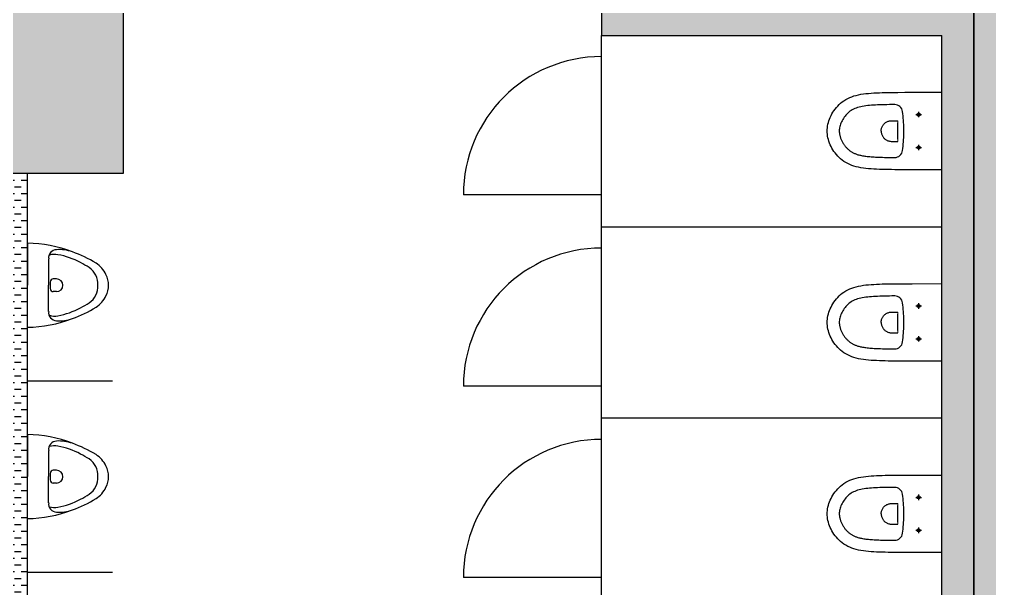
# Model space of a CAD drawing. Extents: x 259761 to 283296, y -701091 to -693683.
# Drawn here: x 260817.9 to 261274.1, y -698830.5 to -698562.9 of the extents above; entities that cross this region are included whole.
import ezdxf

# ---------------------------------------------------------------- set-up
doc = ezdxf.new("R2010")
doc.units = 0
doc.header["$MEASUREMENT"] = 0
doc.layers.get('0').update_dxf_attribs({"linetype": 'CONTINUOUS'})
doc.layers.add('A-FLOR-FIXT', color=146, linetype='CONTINUOUS')
doc.layers.add('MKDU0', color=50, linetype='CONTINUOUS')
pattern_1 = [(0, (256351.4238, -647212.943), (3.175, 3.175), [3.175, -3.175])]

# ---------------------------------------------------------------- blocks, each defined once
blk = doc.blocks.new('KLOZET')
at = {"linetype": 'Continuous'}
for p, q in [((-10.31, 50.18), (-9.56, 50.72)), ((-9.56, 50.72), (-8.8, 51.22)), ((-8.8, 51.22), (-8.02, 51.67)), ((-8.02, 51.67), (-7.24, 52.08)), ((-7.24, 52.08), (-6.44, 52.46)), ((-6.44, 52.46), (-5.63, 52.79)), ((-5.63, 52.79), (-4.81, 53.09)), ((-4.81, 53.09), (-3.99, 53.34)), ((-3.99, 53.34), (-3.16, 53.55)), ((-3.16, 53.55), (-2.34, 53.71)), ((-2.34, 53.71), (-1.51, 53.83)), ((-1.51, 53.83), (-0.69, 53.89)), ((-0.69, 53.89), (0, 53.91)), ((0, 53.91), (0.69, 53.89)), ((0.69, 53.89), (1.51, 53.83)), ((1.51, 53.83), (2.34, 53.71)), ((2.34, 53.71), (3.16, 53.55)), ((3.16, 53.55), (3.99, 53.34)), ((3.99, 53.34), (4.81, 53.09)), ((4.81, 53.09), (5.63, 52.79)), ((5.63, 52.79), (6.44, 52.46)), ((6.44, 52.46), (7.24, 52.08)), ((7.24, 52.08), (8.02, 51.67)), ((8.02, 51.67), (8.8, 51.22)), ((8.8, 51.22), (9.56, 50.72)), ((9.56, 50.72), (10.31, 50.18)), ((-14.81, 45.18), (-14.27, 46.03)), ((-14.27, 46.03), (-13.69, 46.84)), ((-13.69, 46.84), (-13.07, 47.6)), ((-13.07, 47.6), (-12.43, 48.31)), ((-12.43, 48.31), (-11.75, 48.97)), ((-11.75, 48.97), (-11.04, 49.6)), ((-11.04, 49.6), (-10.31, 50.18)), ((-6.71, 45.76), (-6.99, 45.54)), ((-6.42, 45.96), (-6.71, 45.76)), ((-6.13, 46.16), (-6.42, 45.96)), ((-5.82, 46.36), (-6.13, 46.16)), ((-5.51, 46.54), (-5.82, 46.36)), ((-5.2, 46.72), (-5.51, 46.54)), ((-4.89, 46.89), (-5.2, 46.72)), ((-4.57, 47.05), (-4.89, 46.89)), ((-4.25, 47.2), (-4.57, 47.05)), ((-3.93, 47.34), (-4.25, 47.2)), ((-3.6, 47.47), (-3.93, 47.34)), ((-3.28, 47.59), (-3.6, 47.47)), ((-2.97, 47.7), (-3.28, 47.59)), ((-2.65, 47.8), (-2.97, 47.7)), ((-2.35, 47.89), (-2.65, 47.8)), ((-2.06, 47.96), (-2.35, 47.89)), ((-1.77, 48.03), (-2.06, 47.96)), ((-1.5, 48.08), (-1.77, 48.03)), ((-1.23, 48.13), (-1.5, 48.08)), ((-0.97, 48.16), (-1.23, 48.13)), ((-0.71, 48.19), (-0.97, 48.16)), ((-0.47, 48.21), (-0.71, 48.19)), ((-0.23, 48.22), (-0.47, 48.21)), ((0, 48.22), (-0.23, 48.22)), ((0.5, 48.21), (0, 48.22)), ((1.01, 48.16), (0.5, 48.21)), ((1.53, 48.07), (1.01, 48.16)), ((2.07, 47.96), (1.53, 48.07)), ((2.62, 47.81), (2.07, 47.96)), ((3.18, 47.63), (2.62, 47.81)), ((3.74, 47.42), (3.18, 47.63)), ((4.31, 47.17), (3.74, 47.42)), ((4.87, 46.9), (4.31, 47.17)), ((5.42, 46.6), (4.87, 46.9)), ((5.96, 46.27), (5.42, 46.6)), ((6.49, 45.92), (5.96, 46.27)), ((7.01, 45.53), (6.49, 45.92)), ((10.31, 50.18), (11.04, 49.6)), ((11.04, 49.6), (11.75, 48.97)), ((11.75, 48.97), (12.43, 48.31)), ((12.43, 48.31), (13.07, 47.6)), ((13.07, 47.6), (13.69, 46.84)), ((13.69, 46.84), (14.27, 46.03)), ((14.27, 46.03), (14.81, 45.18)), ((-16.79, 40.28), (-16.49, 41.34)), ((-16.49, 41.34), (-16.14, 42.36)), ((-16.14, 42.36), (-15.75, 43.34)), ((-15.75, 43.34), (-15.3, 44.28)), ((-15.3, 44.28), (-14.81, 45.18)), ((-10.5, 41.11), (-10.63, 40.81)), ((-10.36, 41.4), (-10.5, 41.11)), ((-10.22, 41.69), (-10.36, 41.4)), ((-10.08, 41.96), (-10.22, 41.69)), ((-9.93, 42.23), (-10.08, 41.96)), ((-9.77, 42.49), (-9.93, 42.23)), ((-9.61, 42.75), (-9.77, 42.49)), ((-9.44, 43), (-9.61, 42.75)), ((-9.26, 43.24), (-9.44, 43)), ((-9.08, 43.48), (-9.26, 43.24)), ((-8.88, 43.72), (-9.08, 43.48)), ((-8.68, 43.96), (-8.88, 43.72)), ((-8.47, 44.19), (-8.68, 43.96)), ((-8.25, 44.43), (-8.47, 44.19)), ((-8.02, 44.66), (-8.25, 44.43)), ((-7.78, 44.88), (-8.02, 44.66)), ((-7.53, 45.11), (-7.78, 44.88)), ((-7.26, 45.33), (-7.53, 45.11)), ((-6.99, 45.54), (-7.26, 45.33)), ((7.51, 45.12), (7.01, 45.53)), ((7.99, 44.68), (7.51, 45.12)), ((8.44, 44.22), (7.99, 44.68)), ((8.87, 43.74), (8.44, 44.22)), ((9.27, 43.23), (8.87, 43.74)), ((9.64, 42.7), (9.27, 43.23)), ((9.98, 42.14), (9.64, 42.7)), ((10.29, 41.55), (9.98, 42.14)), ((10.57, 40.94), (10.29, 41.55)), ((14.81, 45.18), (15.3, 44.28)), ((15.3, 44.28), (15.75, 43.34)), ((15.75, 43.34), (16.14, 42.36)), ((16.14, 42.36), (16.49, 41.34)), ((16.49, 41.34), (16.79, 40.28)), ((-17.61, 35.73), (-17.46, 36.91)), ((-17.46, 36.91), (-17.27, 38.06)), ((-17.27, 38.06), (-17.05, 39.19)), ((-17.05, 39.19), (-16.79, 40.28)), ((-11.69, 36.75), (-11.77, 36.22)), ((-11.61, 37.25), (-11.69, 36.75)), ((-11.52, 37.73), (-11.61, 37.25)), ((-11.42, 38.19), (-11.52, 37.73)), ((-11.32, 38.62), (-11.42, 38.19)), ((-11.22, 39.04), (-11.32, 38.62)), ((-11.11, 39.43), (-11.22, 39.04)), ((-10.99, 39.8), (-11.11, 39.43)), ((-10.87, 40.16), (-10.99, 39.8)), ((-10.75, 40.49), (-10.87, 40.16)), ((-10.63, 40.81), (-10.75, 40.49)), ((10.82, 40.29), (10.57, 40.94)), ((11.05, 39.61), (10.82, 40.29)), ((11.25, 38.9), (11.05, 39.61)), ((11.43, 38.16), (11.25, 38.9)), ((11.58, 37.39), (11.43, 38.16)), ((11.72, 36.58), (11.58, 37.39)), ((11.84, 35.74), (11.72, 36.58)), ((16.79, 40.28), (17.05, 39.19)), ((17.05, 39.19), (17.27, 38.06)), ((17.27, 38.06), (17.46, 36.91)), ((17.46, 36.91), (17.61, 35.73)), ((-17.98, 30.7), (-17.91, 32)), ((-17.91, 32), (-17.83, 33.28)), ((-17.83, 33.28), (-17.73, 34.52)), ((-17.73, 34.52), (-17.61, 35.73)), ((-12.14, 32.56), (-12.19, 31.86)), ((-12.09, 33.24), (-12.14, 32.56)), ((-12.04, 33.89), (-12.09, 33.24)), ((-11.98, 34.51), (-12.04, 33.89)), ((-11.92, 35.1), (-11.98, 34.51)), ((-11.85, 35.68), (-11.92, 35.1)), ((-11.77, 36.22), (-11.85, 35.68)), ((11.94, 34.87), (11.84, 35.74)), ((12.03, 33.98), (11.94, 34.87)), ((12.11, 33.06), (12.03, 33.98)), ((12.17, 32.12), (12.11, 33.06)), ((12.23, 31.16), (12.17, 32.12)), ((17.61, 35.73), (17.73, 34.52)), ((17.73, 34.52), (17.83, 33.28)), ((17.83, 33.28), (17.91, 32)), ((17.91, 32), (17.98, 30.7)), ((-18.11, 26.6), (-18.08, 28)), ((-18.08, 28), (-18.03, 29.37)), ((-18.03, 29.37), (-17.98, 30.7)), ((-12.35, 27.92), (-12.37, 27.04)), ((-12.32, 28.77), (-12.35, 27.92)), ((-12.29, 29.59), (-12.32, 28.77)), ((-12.26, 30.38), (-12.29, 29.59)), ((-12.23, 31.13), (-12.26, 30.38)), ((-12.19, 31.86), (-12.23, 31.13)), ((-3.06, 27.44), (-3.31, 27.23)), ((-2.8, 27.64), (-3.06, 27.44)), ((-2.52, 27.82), (-2.8, 27.64)), ((-2.23, 27.98), (-2.52, 27.82)), ((-1.93, 28.12), (-2.23, 27.98)), ((-1.63, 28.24), (-1.93, 28.12)), ((-1.31, 28.35), (-1.63, 28.24)), ((-0.99, 28.42), (-1.31, 28.35)), ((-0.66, 28.48), (-0.99, 28.42)), ((-0.33, 28.51), (-0.66, 28.48)), ((0, 28.52), (-0.33, 28.51)), ((0, 28.52), (0.33, 28.51)), ((0.33, 28.51), (0.66, 28.48)), ((0.66, 28.48), (0.99, 28.42)), ((0.99, 28.42), (1.31, 28.34)), ((1.31, 28.34), (1.63, 28.24)), ((1.63, 28.24), (1.94, 28.12)), ((1.94, 28.12), (2.24, 27.98)), ((2.24, 27.98), (2.53, 27.82)), ((2.53, 27.82), (2.8, 27.64)), ((2.8, 27.64), (3.07, 27.44)), ((3.07, 27.44), (3.31, 27.22)), ((12.27, 30.19), (12.23, 31.16)), ((12.31, 29.17), (12.27, 30.19)), ((12.34, 28.11), (12.31, 29.17)), ((12.37, 27.02), (12.34, 28.11)), ((17.98, 30.7), (18.03, 29.37)), ((18.03, 29.37), (18.08, 28)), ((18.08, 28), (18.11, 26.6)), ((-18.17, 22.18), (-18.16, 23.7)), ((-18.16, 23.7), (-18.14, 25.17)), ((-18.14, 25.17), (-18.11, 26.6)), ((-12.43, 23.21), (-12.44, 22.17)), ((-12.42, 24.22), (-12.43, 23.21)), ((-12.4, 25.19), (-12.42, 24.22)), ((-12.39, 26.14), (-12.4, 25.19)), ((-12.37, 27.04), (-12.39, 26.14)), ((-4.86, 23.9), (-4.87, 23.51)), ((-4.87, 23.51), (-4.85, 20.77)), ((-4.83, 24.28), (-4.86, 23.9)), ((-4.77, 24.65), (-4.83, 24.28)), ((-4.68, 24.99), (-4.77, 24.65)), ((-4.57, 25.33), (-4.68, 24.99)), ((-4.44, 25.64), (-4.57, 25.33)), ((-4.3, 25.94), (-4.44, 25.64)), ((-4.13, 26.23), (-4.3, 25.94)), ((-3.95, 26.5), (-4.13, 26.23)), ((-3.75, 26.76), (-3.95, 26.5)), ((-3.54, 27), (-3.75, 26.76)), ((-3.31, 27.23), (-3.54, 27)), ((3.31, 27.22), (3.55, 26.99)), ((3.55, 26.99), (3.76, 26.75)), ((3.76, 26.75), (3.96, 26.49)), ((3.96, 26.49), (4.14, 26.21)), ((4.14, 26.21), (4.31, 25.92)), ((4.31, 25.92), (4.45, 25.62)), ((4.45, 25.62), (4.58, 25.3)), ((4.58, 25.3), (4.69, 24.97)), ((4.69, 24.97), (4.77, 24.62)), ((4.77, 24.62), (4.83, 24.26)), ((4.83, 24.26), (4.86, 23.88)), ((4.87, 23.49), (4.85, 20.77)), ((4.86, 23.88), (4.87, 23.49)), ((12.39, 25.87), (12.37, 27.02)), ((12.41, 24.68), (12.39, 25.87)), ((12.43, 23.45), (12.41, 24.68)), ((12.44, 22.17), (12.43, 23.45)), ((18.11, 26.6), (18.14, 25.17)), ((18.14, 25.17), (18.16, 23.7)), ((18.16, 23.7), (18.17, 22.18)), ((-18.21, 17.38), (-18.19, 20.63)), ((-18.19, 20.63), (-18.17, 22.18)), ((-9.17, 18.44), (-8.15, 18.32)), ((-8.15, 18.32), (-7.14, 18.22)), ((-3.85, 20.77), (-2.1, 20.76)), ((-2.1, 20.76), (-0.41, 20.76)), ((-0.41, 20.76), (1.67, 20.76)), ((1.67, 20.76), (3.41, 20.76)), ((3.41, 20.76), (3.85, 20.77)), ((7.14, 18.22), (8.15, 18.32)), ((8.15, 18.32), (9.17, 18.44)), ((18.17, 22.18), (18.19, 20.63)), ((18.19, 20.63), (18.21, 17.38)), ((-18.23, 12.14), (-18.21, 17.38)), ((-7.14, 18.22), (-6.12, 18.13)), ((-6.12, 18.13), (-5.1, 18.05)), ((-5.1, 18.05), (-4.08, 17.99)), ((-4.08, 17.99), (-3.06, 17.94)), ((-3.06, 17.94), (-2.04, 17.9)), ((-2.04, 17.9), (-1.02, 17.88)), ((-1.02, 17.88), (0, 17.88)), ((0, 17.88), (1.02, 17.88)), ((1.02, 17.88), (2.04, 17.9)), ((2.04, 17.9), (3.06, 17.94)), ((3.06, 17.94), (4.08, 17.99)), ((4.08, 17.99), (5.1, 18.05)), ((5.1, 18.05), (6.12, 18.13)), ((6.12, 18.13), (7.14, 18.22)), ((18.21, 17.38), (18.22, 13.94)), ((18.22, 13.94), (18.25, 0)), ((-18.25, 0), (-18.23, 12.14)), ((-18.25, 0), (18.25, 0))]:
    blk.add_line(p, q, dxfattribs=at)
at = {"lineweight": 0}
for p, q in [((-3.85, 20.77), (-4.85, 20.77)), ((3.85, 20.77), (4.85, 20.77))]:
    blk.add_line(p, q, dxfattribs=at)
at = {"ltscale": 3}
for p, q in [((-6.47, 10.9), (-9.03, 10.9)), ((-7.75, 12.18), (-7.75, 9.62)), ((9.03, 10.9), (6.47, 10.9)), ((7.75, 12.18), (7.75, 9.62))]:
    blk.add_line(p, q, dxfattribs=at)
at = {"linetype": 'Continuous'}
for centre in [(-7.75, 10.9), (7.75, 10.9)]:
    blk.add_circle(centre, 0.75, dxfattribs=at)
for centre, start, end in [((-8.71, 22.13), 179.5021, 262.9898), ((8.71, 22.13), 277.0095, 0.5028)]:
    blk.add_arc(centre, 3.72, start, end, dxfattribs=at)
blk = doc.blocks.new('pisuvar')
at = {"layer": 'A-FLOR-FIXT'}
for p, q in [((0, 19.75), (0, 0)), ((10.01, 12.33), (10.01, 0)), ((0, -19.75), (0, 0)), ((10.01, -12.33), (10.01, 0)), ((10.7, 1.47), (10.7, -1.53)), ((13.7, 2.97), (12.2, 2.97)), ((13.7, -3.03), (12.2, -3.03))]:
    blk.add_line(p, q, dxfattribs=at)
for centre, radius, start, end in [((-0.68, -40.45), 60.21, 68.7376, 89.3515), ((13.93, 12.77), 3.94, 93.4154, 186.4444), ((12.71, 6.52), 7.98, 78.422, 107.3363), ((14.92, -1.56), 18.31, 70.0984, 93.8499), ((8.41, -19.62), 34.47, 61.3476, 80.144), ((1.5, -39.59), 58.64, 58.3409, 70.4152), ((-4.81, -47.23), 65.06, 58.5786, 62.7878), ((26, 0.13), 11.97, 24.1864, 58.3669), ((24.01, 0.74), 9.11, 355.3696, 55.9725), ((27.69, 0), 10.51, 331.3789, 28.6211), ((12.2, 1.47), 1.5, 90, 180), ((13.7, -0.03), 3, 270, 90), ((24.01, -0.74), 9.11, 304.0275, 4.6304), ((12.2, -1.53), 1.5, 180, 270), ((-4.81, 47.23), 65.06, 297.2122, 301.4214), ((26, -0.13), 11.97, 301.6331, 335.8136), ((13.93, -12.77), 3.94, 173.5556, 266.5846), ((8.41, 19.62), 34.47, 279.856, 298.6524), ((1.5, 39.59), 58.64, 289.5848, 301.6591), ((-0.68, 40.45), 60.21, 270.6485, 291.2624), ((12.71, -6.52), 7.98, 252.6637, 281.578), ((14.92, 1.56), 18.31, 266.1501, 289.9016)]:
    blk.add_arc(centre, radius, start, end, dxfattribs=at)

msp = doc.modelspace()

# ---------------------------------------------------------------- hatches: boundary and pattern name
at = {"layer": 'MKDU0', "ltscale": 0.03}
h = msp.add_hatch(dxfattribs=at)
h.set_pattern_fill('ANSI33', color=8)
h.set_pattern_definition([(45, (256351.424, -695852.415), (-4.490128, 4.490128), []), (45, (256355.914, -695852.415), (-4.490128, 4.490128), [3.175, -1.5875])])
h.paths.add_polyline_path([(260866.61, -698635.38), (260806.61, -698635.38), (260806.61, -698535.38), (260866.61, -698535.38)])
h.paths.add_polyline_path([(259946.61, -698615.38), (259946.61, -698555.38), (260046.61, -698555.38), (260046.61, -698615.38)])
h.paths.add_polyline_path([(261626.61, -698615.38), (261626.61, -698555.38), (261726.61, -698555.38), (261726.61, -698615.38)])
h.paths.add_polyline_path([(260866.61, -699585.38), (260806.61, -699585.38), (260806.61, -699485.38), (260866.61, -699485.38)])
h.paths.add_polyline_path([(260866.61, -699110.38), (260806.61, -699110.38), (260806.61, -699010.38), (260866.61, -699010.38)])
h.paths.add_polyline_path([(260866.61, -697685.38), (260806.61, -697685.38), (260806.61, -697585.38), (260866.61, -697585.38)])
h.paths.add_polyline_path([(260866.61, -697210.38), (260806.61, -697210.38), (260806.61, -697110.38), (260866.61, -697110.38)])
h.paths.add_polyline_path([(260866.61, -696735.38), (260806.61, -696735.38), (260806.61, -696635.38), (260866.61, -696635.38)])
h.paths.add_polyline_path([(260866.61, -695785.38), (260806.61, -695785.38), (260806.61, -695685.38), (260866.61, -695685.38)])
h.paths.add_polyline_path([(260866.61, -695310.38), (260806.61, -695310.38), (260806.61, -695210.38), (260866.61, -695210.38)])
h.paths.add_polyline_path([(260866.61, -694835.38), (260806.61, -694835.38), (260806.61, -694735.38), (260866.61, -694735.38)])
h.paths.add_polyline_path([(259946.61, -700055.38), (259946.61, -699995.38), (260046.61, -699995.38), (260046.61, -700055.38)])
h.paths.add_polyline_path([(260786.61, -700055.38), (260786.61, -699995.38), (260886.61, -699995.38), (260886.61, -700055.38)])
h.paths.add_polyline_path([(261626.61, -700055.38), (261626.61, -699995.38), (261726.61, -699995.38), (261726.61, -700055.38)])
h.paths.add_polyline_path([(259946.61, -699565.38), (259946.61, -699505.38), (260046.61, -699505.38), (260046.61, -699565.38)])
h.paths.add_polyline_path([(261626.61, -699565.38), (261626.61, -699505.38), (261726.61, -699505.38), (261726.61, -699565.38)])
h.paths.add_polyline_path([(259946.61, -699090.38), (259946.61, -699030.38), (260046.61, -699030.38), (260046.61, -699090.38)])
h.paths.add_polyline_path([(261626.61, -699090.38), (261626.61, -699030.38), (261726.61, -699030.38), (261726.61, -699090.38)])
h.paths.add_polyline_path([(259946.61, -698140.38), (259946.61, -698080.38), (260046.61, -698080.38), (260046.61, -698140.38)])
h.paths.add_polyline_path([(260786.61, -698140.38), (260786.61, -698080.38), (260886.61, -698080.38), (260886.61, -698140.38)])
h.paths.add_polyline_path([(261626.61, -698140.38), (261626.61, -698080.38), (261726.61, -698080.38), (261726.61, -698140.38)])
h.paths.add_polyline_path([(259946.61, -697665.38), (259946.61, -697605.38), (260046.61, -697605.38), (260046.61, -697665.38)])
h.paths.add_polyline_path([(261626.61, -697665.38), (261626.61, -697605.38), (261726.61, -697605.38), (261726.61, -697665.38)])
h.paths.add_polyline_path([(259946.61, -697190.38), (259946.61, -697130.38), (260046.61, -697130.38), (260046.61, -697190.38)])
h.paths.add_polyline_path([(261626.61, -697190.38), (261626.61, -697130.38), (261726.61, -697130.38), (261726.61, -697190.38)])
h.paths.add_polyline_path([(259946.61, -696715.38), (259946.61, -696655.38), (260046.61, -696655.38), (260046.61, -696715.38)])
h.paths.add_polyline_path([(261626.61, -696715.38), (261626.61, -696655.38), (261726.61, -696655.38), (261726.61, -696715.38)])
h.paths.add_polyline_path([(259946.61, -696240.38), (259946.61, -696180.38), (260046.61, -696180.38), (260046.61, -696240.38)])
h.paths.add_polyline_path([(260786.61, -696240.38), (260786.61, -696180.38), (260886.61, -696180.38), (260886.61, -696240.38)])
h.paths.add_polyline_path([(261626.61, -696240.38), (261626.61, -696180.38), (261726.61, -696180.38), (261726.61, -696240.38)])
h.paths.add_polyline_path([(259946.61, -695765.38), (259946.61, -695705.38), (260046.61, -695705.38), (260046.61, -695765.38)])
h.paths.add_polyline_path([(261626.61, -695765.38), (261626.61, -695705.38), (261726.61, -695705.38), (261726.61, -695765.38)])
h.paths.add_polyline_path([(259946.61, -695290.38), (259946.61, -695230.38), (260046.61, -695230.38), (260046.61, -695290.38)])
h.paths.add_polyline_path([(261626.61, -695290.38), (261626.61, -695230.38), (261726.61, -695230.38), (261726.61, -695290.38)])
h.paths.add_polyline_path([(259946.61, -694815.38), (259946.61, -694755.38), (260046.61, -694755.38), (260046.61, -694815.38)])
h.paths.add_polyline_path([(261626.61, -694815.38), (261626.61, -694755.38), (261726.61, -694755.38), (261726.61, -694815.38)])
h.paths.add_polyline_path([(259946.61, -694325.38), (259946.61, -694265.38), (260046.61, -694265.38), (260046.61, -694325.38)])
h.paths.add_polyline_path([(260786.61, -694325.38), (260786.61, -694265.38), (260886.61, -694265.38), (260886.61, -694325.38)])
h.paths.add_polyline_path([(261626.61, -694325.38), (261626.61, -694265.38), (261726.61, -694265.38), (261726.61, -694325.38)])
h = msp.add_hatch(dxfattribs=at)
h.set_pattern_fill('DASH', color=8)
h.set_pattern_definition(pattern_1)
h.paths.add_polyline_path([(261281.61, -698570.38), (261441.61, -698570.38), (261441.61, -698555.38), (261281.61, -698555.38), (261281.61, -698305.38), (261446.61, -698305.38), (261446.61, -698290.38), (261086.61, -698290.38), (261086.61, -698305.38), (261251.61, -698305.38), (261251.61, -698555.38), (261091.61, -698555.38), (261091.61, -698570.38), (261251.61, -698570.38), (261251.61, -699075.38), (261281.61, -699075.38)])
h = msp.add_hatch(dxfattribs=at)
h.set_pattern_fill('DASH', color=8)
h.set_pattern_definition(pattern_1)
h.paths.add_polyline_path([(260821.61, -698635.38), (260806.61, -698635.38), (260806.61, -699010.38), (260821.61, -699010.38)])

# ---------------------------------------------------------------- linework, layer by layer
at = {"layer": 'MKDU0', "color": 8, "ltscale": 0.03}
for p, q in [((261091.61, -698555.38), (261091.61, -698570.38)), ((261091.61, -698660.38), (261091.61, -698570.38)), ((261091.61, -698570.38), (261251.61, -698570.38)), ((261091.61, -698750.38), (261091.61, -698660.38)), ((261091.61, -698660.38), (261251.61, -698660.38)), ((261251.61, -698750.38), (261091.61, -698750.38)), ((261091.61, -698840.38), (261091.61, -698750.38))]:
    msp.add_line(p, q, dxfattribs=at)
for points in [[(260814.11, -698297.88), (261266.61, -698297.88), (261266.61, -699075.38), (260814.11, -699075.38)], [(261719.11, -699082.88), (261266.61, -699082.88), (261266.61, -698297.88), (261719.11, -698297.88)], [(260866.61, -698635.38), (260806.61, -698635.38), (260806.61, -698535.38), (260866.61, -698535.38)]]:
    msp.add_lwpolyline(points, close=True, dxfattribs=at)
for points in [[(261251.61, -699075.38), (261251.61, -698570.38)], [(260821.61, -699010.38), (260821.61, -698635.38)], [(261091.61, -698645.38), (261026.61, -698645.38)], [(260821.61, -698732.88), (260861.61, -698732.88)], [(261091.61, -698735.38), (261026.61, -698735.38)], [(260821.61, -698822.88), (260861.61, -698822.88)], [(261091.61, -698825.38), (261026.61, -698825.38)]]:
    msp.add_lwpolyline(points, dxfattribs=at)
for centre in [(261091.61, -698645.38), (261091.61, -698735.38), (261091.61, -698825.38)]:
    msp.add_arc(centre, 65, 90, 180, dxfattribs=at)

# ---------------------------------------------------------------- block references
at = {"layer": 'MKDU0', "color": 8, "ltscale": 0.03, "rotation": 90.00000000000001}
for p in [(261251.61, -698615.38), (261251.61, -698705.38), (261251.61, -698795.38)]:
    msp.add_blockref('KLOZET', p, dxfattribs=at)
at = {"layer": 'MKDU0', "color": 8, "ltscale": 0.03}
for p in [(260821.61, -698687.88), (260821.61, -698777.88)]:
    msp.add_blockref('pisuvar', p, dxfattribs=at)

doc.saveas('drawing.dxf')
